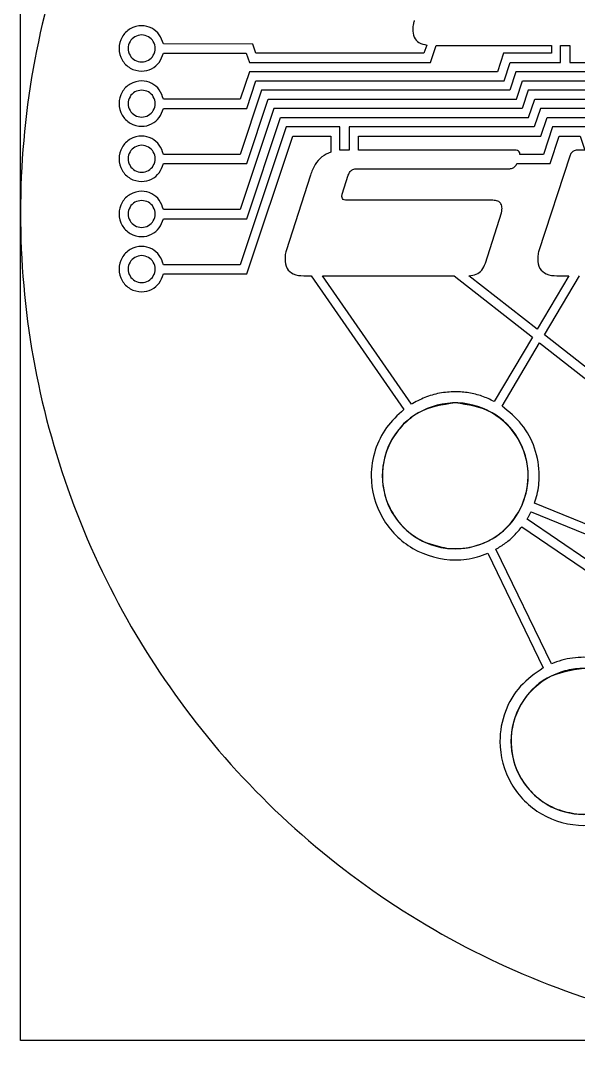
# Model space of a CAD drawing. Extents: x 0 to 288, y 18 to 308.
# Drawn here: x 0 to 97.1, y 18.5 to 196.7 of the extents above; entities that cross this region are included whole.
import ezdxf

# ---------------------------------------------------------------- set-up
doc = ezdxf.new("R2010")
doc.units = 0
for name, color, linetype in [('backBlack', 7, 'CONTINUOUS'), ('backBlackCirc', 7, 'CONTINUOUS'), ('gridBlack_handfixed', 7, 'CONTINUOUS'), ('topBlack_handfixed', 7, 'CONTINUOUS')]:
    doc.layers.add(name, color=color, linetype=linetype)

msp = doc.modelspace()

# ---------------------------------------------------------------- linework, layer by layer
at = {"layer": 'backBlack', "color": 7}
msp.add_lwpolyline([(0, 307.199878), (287.999879, 307.199878), (287.999879, 19.199999), (0, 19.199999)], close=True, dxfattribs=at)
at = {"layer": 'backBlackCirc', "color": 7}
msp.add_open_spline([(287.999895, 163.199942), (286.279389, 146.36424), (282.863002, 112.933782), (256.357409, 68.754915), (217.548734, 35.909087), (169.4915, 18.488754), (118.497356, 18.488754), (70.507429, 35.909087), (31.430011, 68.754915), (5.922954, 112.933782), (-2.982833, 163.199942), (5.922954, 213.466103), (31.430011, 257.64497), (70.507429, 290.490798), (118.497356, 307.91113), (169.4915, 307.91113), (217.548734, 290.490798), (256.357409, 257.64497), (282.863002, 213.466103), (286.279389, 180.035644), (287.999895, 163.199942)], degree=3, knots=[0, 0, 0, 0, 50.250816, 99.782463, 150.033279, 200.284094, 249.815742, 300.066558, 350.317373, 399.849021, 450.099837, 500.350652, 549.8823, 600.133115, 650.383931, 699.915579, 750.166394, 800.41721, 849.948858, 900.199673, 900.199673, 900.199673, 900.199673], dxfattribs=at)
at = {"layer": 'gridBlack_handfixed', "color": 7}
for points in [[(74.354864, 104.819527)], [(96.546824, 58.646247)]]:
    msp.add_lwpolyline(points, close=True, dxfattribs=at)
for points, knots in [([(74.354864, 104.819527), (72.718253, 105.191677), (69.483015, 105.92734), (65.605135, 109.239393), (63.602573, 112.964071), (62.959247, 116.310202), (62.996709, 118.943405), (63.617515, 121.734941), (64.966591, 124.523398), (67.153603, 127.036872), (70.97743, 129.648114), (77.047796, 130.768997), (83.970056, 127.954653), (88.059626, 122.237032), (88.718601, 115.836557), (86.66468, 110.252781), (83.420122, 107.134054), (80.781492, 105.794002), (79.343679, 105.276949), (77.979086, 104.932196), (76.664409, 104.808583), (75.501465, 104.756353), (74.711675, 104.799868), (74.354864, 104.819527)], [0, 0, 0, 0, 4.972193, 9.828983, 14.758016, 17.37349, 19.979653, 22.603355, 25.895789, 29.162933, 32.48338, 39.660259, 46.615306, 53.798731, 59.59756, 65.254676, 71.081527, 72.567129, 74.118457, 75.657023, 76.773821, 78.074004, 79.14547, 79.14547, 79.14547, 79.14547]), ([(96.546824, 58.646247), (95.321993, 58.90374), (92.893073, 59.414366), (89.721439, 61.486235), (87.955858, 63.464779), (87.142496, 64.804171), (86.910287, 65.224966), (85.658324, 67.657968), (84.795149, 72.778385), (87.663098, 79.660796), (92.229551, 82.805212), (95.513279, 83.702626), (97.026194, 83.920944), (99.117492, 83.951781), (101.757457, 83.541715), (104.722412, 82.23375), (106.758718, 80.586035), (108.079675, 79.107755), (108.868189, 77.998231), (110.038539, 75.863109), (111.009105, 72.395728), (110.54794, 67.729222), (109.041413, 64.516454), (107.476622, 62.713812), (106.614023, 61.852783), (105.480242, 60.862104), (104.00944, 59.969758), (102.179659, 59.181492), (100.506311, 58.740508), (99.008196, 58.590482), (97.77186, 58.550206), (96.937563, 58.615614), (96.546824, 58.646247)], [0, 0, 0, 0, 3.726183, 7.389264, 11.142298, 11.571747, 12.08932, 12.583574, 19.783604, 26.714884, 33.888203, 35.428056, 36.920489, 38.458826, 41.692254, 44.848218, 48.068783, 49.463454, 50.789181, 52.141469, 56.760984, 61.315005, 65.958824, 67.104388, 68.467702, 69.613258, 71.613581, 73.595854, 75.577997, 76.773484, 78.107395, 79.282465, 79.282465, 79.282465, 79.282465])]:
    msp.add_open_spline(points, degree=3, knots=knots, dxfattribs=at)
at = {"layer": 'topBlack_handfixed', "color": 7}
for points in [[(21.098144, 194.171067)], [(21.098144, 184.570482)], [(21.098144, 174.969897)], [(21.098144, 165.370774)], [(21.098144, 155.770189)], [(75.684083, 130.154464)], [(88.889648, 111.212546)], [(87.291503, 108.590464)]]:
    msp.add_lwpolyline(points, close=True, dxfattribs=at)
for points in [[(70.722657, 192.416254), (70.243653, 190.979239), (62.419922, 190.979239), (40.998047, 190.979239), (40.464844, 192.580317), (24.88916, 192.596442)], [(24.874512, 181.383162), (39.396973, 181.380162), (40.996582, 186.180454), (62.02002, 186.180454), (84.19629, 186.180454), (85.264163, 189.379677), (94.019536, 189.379677), (94.019536, 192.360634), (95.627933, 192.360634), (95.651333, 189.348912), (122.510708, 189.379662)], [(24.877442, 190.996834), (39.310547, 190.982209), (39.84375, 189.379669), (62.419922, 189.379669), (71.396484, 189.379669), (72.391113, 192.360627), (92.419921, 192.360627), (92.419921, 190.979277), (84.11133, 190.979277), (83.043458, 187.780062), (62.02002, 187.780062), (39.84375, 187.780062), (38.244141, 182.979769), (24.890625, 182.982769)], [(121.529221, 187.779957), (86.244068, 187.779957), (85.176196, 184.579272), (74.419922, 184.579272), (41.976563, 184.579272), (38.244141, 173.380542), (24.89209, 173.377542)], [(24.873047, 171.777934), (39.396973, 171.780934), (43.129395, 182.979664), (74.419922, 182.979664), (86.329103, 182.979664), (87.396976, 186.180342), (120.376463, 186.180342), (121.442873, 182.981127), (141.265141, 182.981127), (142.331543, 186.181812), (143.314456, 186.181812), (143.627933, 185.248707), (143.627933, 182.859544)], [(130.795898, 174.142257), (129.219728, 174.142257), (129.219728, 181.369797), (120.464356, 181.380072), (119.395021, 184.580757), (88.376956, 184.580757), (87.310546, 181.381542), (44.11084, 181.381542), (38.244141, 163.781442), (24.89209, 163.781442)], [(24.874512, 162.181834), (39.396973, 162.181834), (45.263672, 179.781934), (88.464841, 179.781934), (89.531251, 182.981127), (118.242188, 182.981127), (119.311523, 179.781912), (127.620121, 179.771637), (127.620121, 174.142242), (126.020506, 174.142242), (126.020506, 178.179357), (118.331543, 178.179357), (117.265141, 181.380034), (90.511231, 181.380034), (89.443358, 178.179357), (57.219727, 178.179357), (57.219727, 174.142242), (56.260254, 174.142242)], [(86.068336, 174.142219), (58.819336, 174.142219), (58.819336, 176.579719), (90.596191, 176.579719), (91.664063, 179.778979)], [(91.664063, 179.778979), (116.110838, 179.778979), (117.175786, 176.579757), (124.419436, 176.579757), (124.419436, 174.142257), (124.064941, 174.142257)], [(24.873047, 152.579727), (39.396973, 152.579727), (47.396484, 176.579727), (54.020508, 176.579727), (54.020508, 173.792134)], [(55.620117, 174.101217), (55.620117, 178.179342), (46.243653, 178.179342), (38.244141, 154.179342), (24.890625, 154.179342)], [(86.408206, 171.779464), (92.197268, 171.779464), (93.796876, 176.579757)], [(101.592773, 174.142257), (99.943358, 174.142257), (98.597168, 178.179372), (92.644043, 178.179372), (91.042966, 173.379079), (86.903318, 173.379079)], [(93.796876, 176.579757), (97.442873, 176.579757), (98.257328, 174.142257), (97.066411, 174.142257)], [(95.610353, 173.069997), (90.257813, 156.627124)], [(50.460938, 169.772599), (46.246582, 156.627094)], [(56.028809, 166.476732), (57.071778, 169.772629)], [(58.541016, 170.884444), (85.023923, 170.884444)], [(82.20264, 165.404464), (56.800782, 165.404464)], [(80.926755, 154.443042), (83.70996, 163.218919)], [(49.300782, 152.257467), (50.613282, 152.257467), (66.726563, 128.985492)], [(52.560059, 152.257497), (75.489255, 152.257497), (89.109376, 141.590502), (82.454588, 130.402024)], [(68.041992, 129.896652), (52.560059, 152.257497)], [(93.367673, 152.257497), (95.452148, 152.257497), (89.934083, 142.977709), (78.07764, 152.263354)], [(110.241211, 127.072437), (91.204103, 141.983082), (97.313963, 152.257497)], [(83.833005, 129.587569), (90.379396, 140.597337)], [(90.379396, 140.597337), (109.250978, 125.817064)], [(113.980958, 104.767256), (113.129881, 103.068041), (89.496091, 112.692064)], [(88.889648, 111.212546), (112.410646, 101.633936), (109.349123, 95.525539), (88.190918, 109.913231)], [(87.291503, 108.590464), (108.628418, 94.081189), (103.904296, 84.653449)], [(81.333983, 103.965956), (90.999023, 84.027971)], [(92.436038, 84.732551), (82.770998, 104.669074)]]:
    msp.add_lwpolyline(points, dxfattribs=at)
for points, knots in [([(68.548829, 196.689199), (68.495377, 196.510122), (68.392874, 196.166715), (68.301369, 195.656959), (68.25169, 194.860372), (68.401649, 193.792734), (69.358212, 192.702778), (70.2453, 192.516496), (70.722657, 192.416254)], [0, 0, 0, 0, 0.560451, 1.074745, 1.548275, 2.958208, 4.185462, 5.615278, 5.615278, 5.615278, 5.615278]), ([(24.88916, 192.596442), (24.69431, 193.164702), (24.30852, 194.289819), (22.882548, 195.479635), (21.011945, 195.938735), (19.032846, 195.39429), (17.52766, 193.887637), (16.961448, 191.823144), (17.527573, 189.758718), (19.033051, 188.252731), (21.006166, 187.710533), (22.864869, 188.16188), (24.282666, 189.329201), (24.677894, 190.437342), (24.877442, 190.996834)], [0, 0, 0, 0, 1.774424, 3.513238, 5.307276, 7.367246, 9.372851, 11.433088, 13.492961, 15.498067, 17.557937, 19.334591, 21.055759, 22.810944, 22.810944, 22.810944, 22.810944]), ([(21.098144, 194.171067), (21.513314, 194.107623), (22.329351, 193.982919), (23.228686, 193.04647), (23.554779, 191.825181), (23.228779, 190.591384), (22.329127, 189.692456), (21.098145, 189.366229), (19.867162, 189.692456), (18.967511, 190.591384), (18.64151, 191.825181), (18.967603, 193.04647), (19.866938, 193.982919), (20.682975, 194.107623), (21.098144, 194.171067)], [0, 0, 0, 0, 1.230548, 2.418707, 3.649519, 4.87997, 6.067626, 7.298074, 8.528523, 9.716178, 10.946629, 12.177442, 13.3656, 14.596148, 14.596148, 14.596148, 14.596148]), ([(24.890625, 182.982769), (24.697161, 183.55322), (24.3142, 184.682422), (22.886648, 185.87796), (21.013327, 186.338507), (19.033076, 185.794233), (17.527568, 184.288269), (16.961448, 182.223836), (17.527664, 180.159348), (19.032826, 178.652682), (21.00464, 178.110315), (22.860415, 178.560176), (24.27594, 179.722055), (24.673709, 180.825911), (24.874512, 181.383162)], [0, 0, 0, 0, 1.779061, 3.521634, 5.319762, 7.379631, 9.384739, 11.444609, 13.504849, 15.510453, 17.570422, 19.342607, 21.059563, 22.809956, 22.809956, 22.809956, 22.809956]), ([(21.098144, 184.570482), (21.513285, 184.50716), (22.329129, 184.382717), (23.228775, 183.44702), (23.554761, 182.225915), (23.228775, 180.992267), (22.329128, 180.093332), (21.098145, 179.767108), (19.867161, 180.093332), (18.967514, 180.992267), (18.641528, 182.225915), (18.967515, 183.44702), (19.86716, 184.382717), (20.683004, 184.50716), (21.098144, 184.570482)], [0, 0, 0, 0, 1.230449, 2.418107, 3.64856, 4.879011, 6.066667, 7.297115, 8.527563, 9.715219, 10.94567, 12.176123, 13.363781, 14.594229, 14.594229, 14.594229, 14.594229]), ([(24.89209, 173.377542), (24.699031, 173.948758), (24.316878, 175.079463), (22.888284, 176.276702), (21.013886, 176.737793), (19.033074, 176.193411), (17.527572, 174.687429), (16.961465, 172.623146), (17.52758, 170.558868), (19.033044, 169.052869), (21.004094, 168.511268), (22.858591, 168.959973), (24.273377, 170.119431), (24.671873, 171.22155), (24.873047, 171.777934)], [0, 0, 0, 0, 1.780733, 3.524903, 5.324684, 7.384554, 9.389661, 11.449531, 13.509402, 15.514509, 17.574379, 19.344842, 21.059771, 22.80816, 22.80816, 22.80816, 22.80816]), ([(21.098144, 174.969897), (21.513285, 174.906574), (22.32913, 174.78213), (23.228773, 173.846433), (23.554762, 172.625331), (23.228772, 171.391686), (22.329129, 170.492751), (21.098145, 170.16652), (19.86716, 170.492751), (18.967517, 171.391687), (18.641527, 172.625331), (18.967516, 173.846433), (19.86716, 174.78213), (20.683004, 174.906574), (21.098144, 174.969897)], [0, 0, 0, 0, 1.23045, 2.418109, 3.648558, 4.879003, 6.066661, 7.29711, 8.527559, 9.715217, 10.945662, 12.176111, 13.36377, 14.59422, 14.59422, 14.59422, 14.59422]), ([(54.020508, 173.792134), (53.485982, 173.547696), (52.403829, 173.05283), (51.162437, 171.594123), (50.704158, 170.40415), (50.460938, 169.772599)], [0, 0, 0, 0, 1.746823, 3.536453, 5.560442, 5.560442, 5.560442, 5.560442]), ([(56.260254, 174.142242), (56.187522, 174.140751), (56.044012, 174.137809), (55.830852, 174.119324), (55.690232, 174.107241), (55.620117, 174.101217)], [0, 0, 0, 0, 0.218181, 0.430494, 0.641629, 0.641629, 0.641629, 0.641629]), ([(86.903318, 173.379079), (86.90476, 173.387166), (86.907779, 173.404096), (86.915108, 173.427991), (86.933312, 173.575336), (86.866534, 173.853178), (86.517773, 174.122152), (86.231042, 174.134954), (86.068336, 174.142219)], [0, 0, 0, 0, 0.024632, 0.051566, 0.074712, 0.469419, 0.834136, 1.312603, 1.312603, 1.312603, 1.312603]), ([(97.066411, 174.142257), (96.843114, 174.123722), (96.416635, 174.088323), (95.86494, 173.67912), (95.698402, 173.280662), (95.610353, 173.069997)], [0, 0, 0, 0, 0.662317, 1.264977, 1.94104, 1.94104, 1.94104, 1.94104]), ([(85.023923, 170.884444), (85.229431, 170.900688), (85.619542, 170.931523), (86.133859, 171.266381), (86.314701, 171.604591), (86.408206, 171.779464)], [0, 0, 0, 0, 0.611538, 1.160871, 1.749004, 1.749004, 1.749004, 1.749004]), ([(57.071778, 169.772629), (57.15852, 169.990562), (57.321966, 170.401202), (57.879555, 170.828302), (58.313915, 170.865169), (58.541016, 170.884444)], [0, 0, 0, 0, 0.694603, 1.308809, 1.981821, 1.981821, 1.981821, 1.981821]), ([(24.89209, 163.781442), (24.698703, 164.352183), (24.315873, 165.482027), (22.88746, 166.677932), (21.013623, 167.138684), (19.033072, 166.594378), (17.527569, 165.088401), (16.961448, 163.023972), (17.527664, 160.959483), (19.032824, 159.452817), (21.004512, 158.910488), (22.860013, 159.360183), (24.275456, 160.521396), (24.673552, 161.624822), (24.874512, 162.181834)], [0, 0, 0, 0, 1.779744, 3.52319, 5.322155, 7.382025, 9.387133, 11.447003, 13.507242, 15.512847, 17.572816, 19.344604, 21.061209, 22.81111, 22.81111, 22.81111, 22.81111]), ([(56.800782, 165.404464), (56.639521, 165.411029), (56.357817, 165.422498), (56.000655, 165.672358), (55.942223, 165.976934), (55.957741, 166.191574), (55.983938, 166.332848), (56.013439, 166.427445), (56.028809, 166.476732)], [0, 0, 0, 0, 0.477815, 0.834687, 1.208805, 1.340807, 1.48315, 1.637984, 1.637984, 1.637984, 1.637984]), ([(21.098144, 165.370774), (21.513285, 165.307452), (22.329128, 165.183008), (23.228779, 164.247317), (23.554779, 163.026067), (23.228689, 161.792209), (22.329349, 160.892605), (21.098145, 160.56573), (19.86694, 160.892605), (18.9676, 161.792209), (18.641511, 163.026067), (18.967511, 164.247317), (19.867161, 165.183008), (20.683004, 165.307452), (21.098144, 165.370774)], [0, 0, 0, 0, 1.230449, 2.418107, 3.64856, 4.879377, 6.067531, 7.298078, 8.528624, 9.716777, 10.947595, 12.178048, 13.365705, 14.596154, 14.596154, 14.596154, 14.596154]), ([(83.70996, 163.218919), (83.733182, 163.303758), (83.779198, 163.471873), (83.816796, 163.729753), (83.839373, 164.168261), (83.746345, 164.793477), (83.069839, 165.360673), (82.514073, 165.388738), (82.20264, 165.404464)], [0, 0, 0, 0, 0.263755, 0.522651, 0.778761, 1.586915, 2.30522, 3.220783, 3.220783, 3.220783, 3.220783]), ([(24.890625, 154.179342), (24.697507, 154.750281), (24.315261, 155.880362), (22.887493, 157.077224), (21.013601, 157.538073), (19.033077, 156.993736), (17.527576, 155.487756), (16.961482, 153.423617), (17.527494, 151.35955), (19.033265, 149.854227), (21.004186, 149.313201), (22.8587, 149.761604), (24.273685, 150.921043), (24.671971, 152.023268), (24.873047, 152.579727)], [0, 0, 0, 0, 1.780064, 3.523348, 5.322322, 7.382192, 9.3873, 11.44717, 13.506672, 15.51128, 17.571049, 19.341686, 21.056556, 22.805023, 22.805023, 22.805023, 22.805023]), ([(21.098144, 155.770189), (21.513285, 155.706867), (22.329131, 155.582424), (23.228769, 154.646721), (23.554744, 153.425764), (23.228858, 152.192329), (22.328907, 151.294062), (21.098145, 150.968483), (19.867382, 151.294062), (18.967431, 152.192329), (18.641545, 153.425764), (18.96752, 154.64672), (19.867159, 155.582424), (20.683003, 155.706867), (21.098144, 155.770189)], [0, 0, 0, 0, 1.23045, 2.418109, 3.648558, 4.878637, 6.065797, 7.296148, 8.526499, 9.713659, 10.943738, 12.174187, 13.361846, 14.592295, 14.592295, 14.592295, 14.592295]), ([(46.246582, 156.627094), (46.207355, 156.483084), (46.125202, 156.181481), (46.06685, 155.691522), (46.029424, 154.801961), (46.20552, 153.524405), (47.55664, 152.35033), (48.67641, 152.29071), (49.300782, 152.257467)], [0, 0, 0, 0, 0.447366, 0.936923, 1.473835, 3.132016, 4.586409, 6.41944, 6.41944, 6.41944, 6.41944]), ([(90.257813, 156.627124), (90.217918, 156.48314), (90.134398, 156.181707), (90.075332, 155.691578), (90.037127, 154.801645), (90.220396, 153.516795), (91.598709, 152.348618), (92.733104, 152.290184), (93.367673, 152.257497)], [0, 0, 0, 0, 0.447799, 0.937475, 1.474397, 3.134013, 4.603022, 6.468045, 6.468045, 6.468045, 6.468045]), ([(78.07764, 152.263354), (78.516779, 152.309471), (79.358205, 152.397836), (80.434478, 153.228126), (80.756408, 154.022632), (80.926755, 154.443042)], [0, 0, 0, 0, 1.305364, 2.501185, 3.845051, 3.845051, 3.845051, 3.845051]), ([(82.454588, 130.402024), (81.759245, 130.728053), (80.357136, 131.385467), (78.063292, 131.940765), (75.56899, 132.152777), (72.963727, 131.898713), (70.362556, 131.169259), (68.81141, 130.318603), (68.041992, 129.896652)], [0, 0, 0, 0, 2.299164, 4.636104, 7.035195, 9.77977, 12.447319, 15.072858, 15.072858, 15.072858, 15.072858]), ([(75.684083, 130.154464), (77.925205, 129.806746), (82.338403, 129.122024), (87.198756, 124.062945), (88.990731, 117.462952), (87.198755, 110.794002), (82.338404, 105.937546), (75.684083, 104.144244), (69.029762, 105.937546), (64.16941, 110.794002), (62.377434, 117.462952), (64.169409, 124.062945), (69.029763, 129.122024), (73.442961, 129.806746), (75.684083, 130.154464)], [0, 0, 0, 0, 6.646146, 13.087534, 19.733684, 26.37983, 32.821219, 39.467366, 46.113512, 52.554901, 59.201048, 65.847198, 72.288586, 78.934732, 78.934732, 78.934732, 78.934732]), ([(66.726563, 128.985492), (65.656907, 127.996136), (63.50746, 126.00805), (61.539662, 121.939349), (60.649682, 116.42578), (62.443385, 109.790353), (68.020167, 104.208937), (73.799821, 102.649023), (77.641511, 102.918299), (79.546852, 103.292231), (80.741492, 103.742595), (81.333983, 103.965956)], [0, 0, 0, 0, 4.339932, 8.720989, 13.254872, 20.896499, 28.318928, 35.960292, 37.932853, 39.860775, 41.757777, 41.757777, 41.757777, 41.757777]), ([(89.496091, 112.692064), (89.654325, 113.198246), (89.973073, 114.217899), (90.242333, 115.816366), (90.404008, 118.526985), (89.756766, 122.281097), (87.491331, 126.596652), (85.049313, 128.593159), (83.833005, 129.587569)], [0, 0, 0, 0, 1.589552, 3.201987, 4.847947, 9.722551, 14.432052, 19.105423, 19.105423, 19.105423, 19.105423]), ([(88.190918, 109.913231), (88.274232, 110.054154), (88.44097, 110.336181), (88.674059, 110.769613), (88.817723, 111.064775), (88.889648, 111.212546)], [0, 0, 0, 0, 0.491094, 0.982827, 1.475837, 1.475837, 1.475837, 1.475837]), ([(82.770998, 104.669074), (83.343423, 105.019927), (84.486097, 105.720301), (86.009279, 107.046575), (86.864023, 108.075747), (87.291503, 108.590464)], [0, 0, 0, 0, 2.012, 4.016351, 6.021719, 6.021719, 6.021719, 6.021719]), ([(103.904296, 84.653449), (103.295663, 84.89139), (102.068627, 85.371093), (100.105654, 85.772412), (98.105971, 85.91654), (96.126932, 85.779123), (94.222877, 85.405699), (93.028418, 84.955716), (92.436038, 84.732551)], [0, 0, 0, 0, 1.957524, 3.946469, 5.983008, 7.955014, 9.882402, 11.77874, 11.77874, 11.77874, 11.77874]), ([(90.999023, 84.027971), (89.594691, 83.048762), (86.779803, 81.086002), (84.112501, 76.482829), (82.981708, 70.472768), (84.840858, 63.585738), (90.430904, 58.005059), (98.084498, 55.922623), (105.738857, 58.006274), (111.327511, 63.581109), (112.859109, 69.247931), (112.643654, 72.869244), (112.378701, 74.457733), (112.064288, 75.471166), (111.908206, 75.974261)], [0, 0, 0, 0, 5.085363, 10.193267, 15.480966, 23.122227, 30.54416, 38.185426, 45.827056, 53.249484, 60.890843, 62.52558, 64.127203, 65.706094, 65.706094, 65.706094, 65.706094]), ([(98.084476, 83.948764), (100.325598, 83.601046), (104.738796, 82.916322), (109.599148, 77.857243), (111.391124, 71.257251), (109.599148, 64.588301), (104.738796, 59.731846), (98.084476, 57.938544), (91.430155, 59.731846), (86.569804, 64.588301), (84.777827, 71.257251), (86.569804, 77.857243), (91.430155, 82.916322), (95.843353, 83.601046), (98.084476, 83.948764)], [0, 0, 0, 0, 6.646147, 13.087535, 19.733682, 26.379829, 32.821217, 39.467364, 46.113511, 52.554899, 59.201046, 65.847193, 72.288581, 78.934728, 78.934728, 78.934728, 78.934728])]:
    msp.add_open_spline(points, degree=3, knots=knots, dxfattribs=at)

doc.saveas('drawing.dxf')
